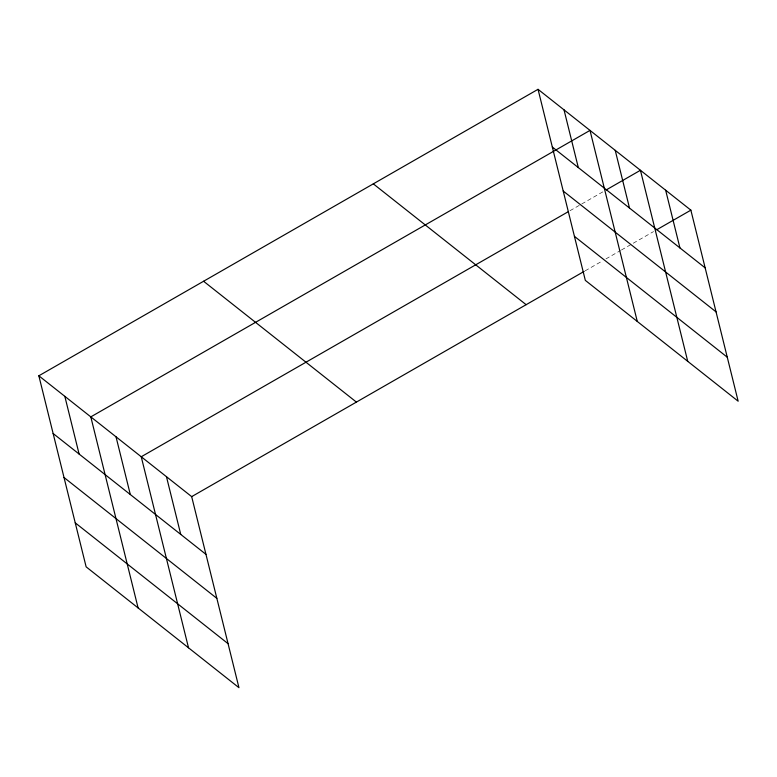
<?xml version="1.0" encoding="UTF-8"?>
<svg xmlns="http://www.w3.org/2000/svg" width="777" height="777" viewBox="0 0 777 777"><rect width="100%" height="100%" fill="white"/><g stroke="black" fill="none" stroke-linecap="round" stroke-linejoin="round"><path stroke-width="0.58" stroke-dasharray="3.88 2.91" d="M569.988 210.713L603.137 191.686M585.188 270.804L601.767 261.295M605.914 258.916L620.415 250.592M621.454 249.99L653.574 231.565"/><path stroke-width="1.17" d="M38.85 375.796L191.676 496.629L238.957 687.684L86.13 566.841L38.85 375.796L538.043 89.316L690.87 210.159L738.15 401.204L585.324 280.371L538.043 89.316M567.909 211.898L141.239 456.759L188.52 647.804M606.245 189.899L640.442 170.28L687.723 361.324M191.676 496.629L584.158 271.396M656.682 229.778L690.87 210.159M552.33 147.038L705.157 267.871M563.218 191.035L716.044 311.868M574.436 236.363L727.262 357.206M373.31 183.858L526.136 304.691M203.584 281.255L356.41 402.097M53.137 433.508L205.954 554.351M64.025 477.505L216.841 598.348M75.243 522.843L228.069 643.677M665.656 190.219L679.933 247.931M615.219 150.34L629.506 208.051M637.286 321.455L590.005 130.4L90.812 416.88L138.092 607.925M564.024 109.858L578.311 167.579M166.463 476.699L180.74 534.411M116.026 436.82L130.313 494.531M64.831 396.338L79.108 454.05"/></g></svg>
